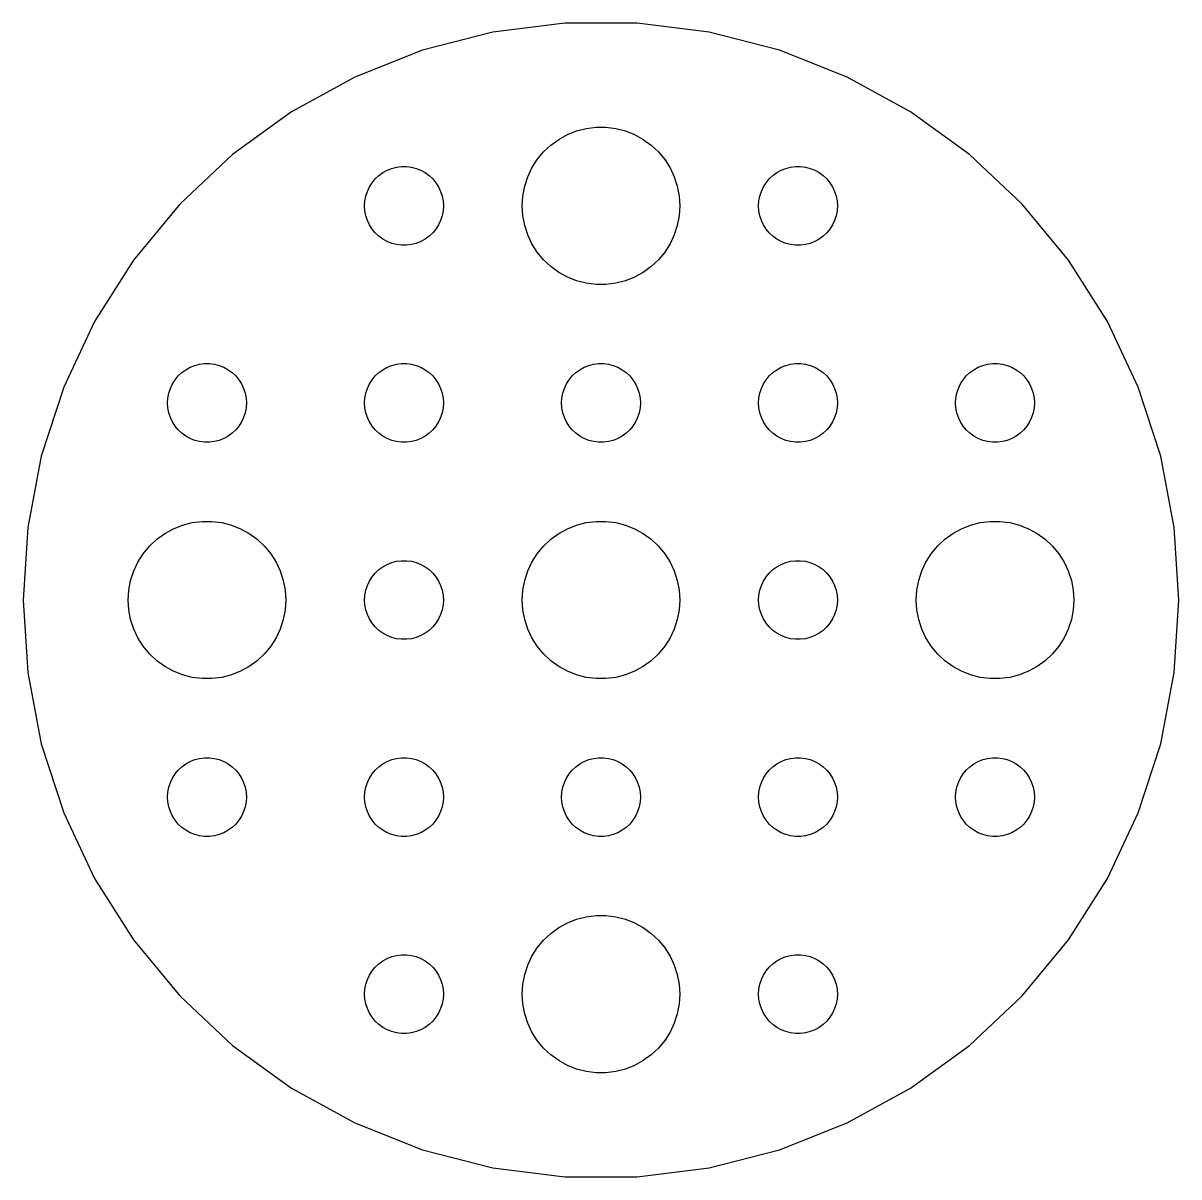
# Model space of a CAD drawing. Header units: metres. Extents: x -22 to 22, y 198 to 352.
# Drawn here: x -22 to 22, y 198.04 to 241.96 of the extents above; entities that cross this region are included whole.
import ezdxf

# ---------------------------------------------------------------- set-up
doc = ezdxf.new("R2010")
doc.units = ezdxf.units.M

msp = doc.modelspace()

# ---------------------------------------------------------------- linework, layer by layer
for p, q in [((-4.12238, 241.61), (-6.79837, 240.923)), ((-1.38138, 241.957), (-4.12238, 241.61)), ((1.38138, 241.957), (-1.38138, 241.957)), ((4.12238, 241.61), (1.38138, 241.957)), ((6.79837, 240.923), (4.12238, 241.61)), ((-6.79837, 240.923), (-9.36714, 239.906)), ((9.36714, 239.906), (6.79837, 240.923)), ((-9.36714, 239.906), (-11.7882, 238.575)), ((11.7882, 238.575), (9.36714, 239.906)), ((-11.7882, 238.575), (-14.0233, 236.951)), ((14.0233, 236.951), (11.7882, 238.575)), ((-1.60747, 237.533), (-1.27733, 237.714)), ((-1.27733, 237.714), (-0.927048, 237.853)), ((-0.927048, 237.853), (-0.562134, 237.947)), ((-0.562134, 237.947), (-0.18837, 237.994)), ((-0.18837, 237.994), (0.18837, 237.994)), ((0.18837, 237.994), (0.562134, 237.947)), ((0.562134, 237.947), (0.927048, 237.853)), ((0.927048, 237.853), (1.27733, 237.714)), ((1.27733, 237.714), (1.60747, 237.533)), ((-2.1869, 237.054), (-1.91226, 237.312)), ((-1.91226, 237.312), (-1.60747, 237.533)), ((1.60747, 237.533), (1.91226, 237.312)), ((1.91226, 237.312), (2.1869, 237.054)), ((-14.0233, 236.951), (-16.0373, 235.06)), ((-2.62891, 236.445), (-2.42705, 236.763)), ((-2.42705, 236.763), (-2.1869, 237.054)), ((2.1869, 237.054), (2.42705, 236.763)), ((2.42705, 236.763), (2.62891, 236.445)), ((16.0373, 235.06), (14.0233, 236.951)), ((-8.30373, 236.266), (-8.13866, 236.357)), ((-8.13866, 236.357), (-7.96352, 236.427)), ((-7.96352, 236.427), (-7.78107, 236.473)), ((-7.78107, 236.473), (-7.59418, 236.497)), ((-7.59418, 236.497), (-7.40581, 236.497)), ((-7.40581, 236.497), (-7.21892, 236.473)), ((-7.21892, 236.473), (-7.03647, 236.427)), ((-7.03647, 236.427), (-6.86133, 236.357)), ((-6.86133, 236.357), (-6.69626, 236.266)), ((-2.78932, 236.104), (-2.62891, 236.445)), ((2.62891, 236.445), (2.78932, 236.104)), ((6.69626, 236.266), (6.86133, 236.357)), ((6.86133, 236.357), (7.03647, 236.427)), ((7.03647, 236.427), (7.21892, 236.473)), ((7.21892, 236.473), (7.40581, 236.497)), ((7.40581, 236.497), (7.59418, 236.497)), ((7.59418, 236.497), (7.78107, 236.473)), ((7.78107, 236.473), (7.96352, 236.427)), ((7.96352, 236.427), (8.13866, 236.357)), ((8.13866, 236.357), (8.30373, 236.266)), ((-8.81445, 235.723), (-8.71352, 235.882)), ((-8.71352, 235.882), (-8.59344, 236.027)), ((-8.59344, 236.027), (-8.45613, 236.156)), ((-8.45613, 236.156), (-8.30373, 236.266)), ((-6.69626, 236.266), (-6.54385, 236.156)), ((-6.54385, 236.156), (-6.40654, 236.027)), ((-6.40654, 236.027), (-6.28647, 235.882)), ((-6.28647, 235.882), (-6.18553, 235.723)), ((-2.90575, 235.746), (-2.78932, 236.104)), ((2.78932, 236.104), (2.90575, 235.746)), ((6.18553, 235.723), (6.28647, 235.882)), ((6.28647, 235.882), (6.40654, 236.027)), ((6.40654, 236.027), (6.54385, 236.156)), ((6.54385, 236.156), (6.69626, 236.266)), ((8.30373, 236.266), (8.45613, 236.156)), ((8.45613, 236.156), (8.59344, 236.027)), ((8.59344, 236.027), (8.71352, 235.882)), ((8.71352, 235.882), (8.81445, 235.723)), ((-8.95287, 235.373), (-8.89465, 235.552)), ((-8.89465, 235.552), (-8.81445, 235.723)), ((-6.18553, 235.723), (-6.10533, 235.552)), ((-6.10533, 235.552), (-6.04712, 235.373)), ((-2.97633, 235.376), (-2.90575, 235.746)), ((2.90575, 235.746), (2.97633, 235.376)), ((6.04712, 235.373), (6.10533, 235.552)), ((6.10533, 235.552), (6.18553, 235.723)), ((8.81445, 235.723), (8.89465, 235.552)), ((8.89465, 235.552), (8.95287, 235.373)), ((-16.0373, 235.06), (-17.7984, 232.931)), ((-9, 235), (-8.98816, 235.188)), ((-8.98816, 234.812), (-9, 235)), ((-8.98816, 235.188), (-8.95287, 235.373)), ((-6.04712, 235.373), (-6.01183, 235.188)), ((-6.01183, 235.188), (-6, 235)), ((-6, 235), (-6.01183, 234.812)), ((-3, 235), (-2.97633, 235.376)), ((-2.97633, 234.624), (-3, 235)), ((2.97633, 235.376), (3, 235)), ((3, 235), (2.97633, 234.624)), ((6, 235), (6.01183, 235.188)), ((6.01183, 234.812), (6, 235)), ((6.01183, 235.188), (6.04712, 235.373)), ((8.95287, 235.373), (8.98816, 235.188)), ((8.98816, 235.188), (9, 235)), ((9, 235), (8.98816, 234.812)), ((17.7984, 232.931), (16.0373, 235.06)), ((-8.95287, 234.627), (-8.98816, 234.812)), ((-8.89465, 234.448), (-8.95287, 234.627)), ((-6.04712, 234.627), (-6.10533, 234.448)), ((-6.01183, 234.812), (-6.04712, 234.627)), ((-2.90575, 234.254), (-2.97633, 234.624)), ((2.97633, 234.624), (2.90575, 234.254)), ((6.04712, 234.627), (6.01183, 234.812)), ((6.10533, 234.448), (6.04712, 234.627)), ((8.95287, 234.627), (8.89465, 234.448)), ((8.98816, 234.812), (8.95287, 234.627)), ((-8.81445, 234.277), (-8.89465, 234.448)), ((-8.71352, 234.118), (-8.81445, 234.277)), ((-8.59344, 233.973), (-8.71352, 234.118)), ((-6.28647, 234.118), (-6.40654, 233.973)), ((-6.18553, 234.277), (-6.28647, 234.118)), ((-6.10533, 234.448), (-6.18553, 234.277)), ((-2.78932, 233.896), (-2.90575, 234.254)), ((2.90575, 234.254), (2.78932, 233.896)), ((6.18553, 234.277), (6.10533, 234.448)), ((6.28647, 234.118), (6.18553, 234.277)), ((6.40654, 233.973), (6.28647, 234.118)), ((8.71352, 234.118), (8.59344, 233.973)), ((8.81445, 234.277), (8.71352, 234.118)), ((8.89465, 234.448), (8.81445, 234.277)), ((-8.45613, 233.844), (-8.59344, 233.973)), ((-8.30373, 233.734), (-8.45613, 233.844)), ((-8.13866, 233.643), (-8.30373, 233.734)), ((-7.96352, 233.573), (-8.13866, 233.643)), ((-6.86133, 233.643), (-7.03647, 233.573)), ((-6.69626, 233.734), (-6.86133, 233.643)), ((-6.54385, 233.844), (-6.69626, 233.734)), ((-6.40654, 233.973), (-6.54385, 233.844)), ((-2.62891, 233.555), (-2.78932, 233.896)), ((2.78932, 233.896), (2.62891, 233.555)), ((6.54385, 233.844), (6.40654, 233.973)), ((6.69626, 233.734), (6.54385, 233.844)), ((6.86133, 233.643), (6.69626, 233.734)), ((7.03647, 233.573), (6.86133, 233.643)), ((8.13866, 233.643), (7.96352, 233.573)), ((8.30373, 233.734), (8.13866, 233.643)), ((8.45613, 233.844), (8.30373, 233.734)), ((8.59344, 233.973), (8.45613, 233.844)), ((-7.78107, 233.527), (-7.96352, 233.573)), ((-7.59418, 233.503), (-7.78107, 233.527)), ((-7.40581, 233.503), (-7.59418, 233.503)), ((-7.21892, 233.527), (-7.40581, 233.503)), ((-7.03647, 233.573), (-7.21892, 233.527)), ((-2.42705, 233.237), (-2.62891, 233.555)), ((-2.1869, 232.946), (-2.42705, 233.237)), ((2.42705, 233.237), (2.1869, 232.946)), ((2.62891, 233.555), (2.42705, 233.237)), ((7.21892, 233.527), (7.03647, 233.573)), ((7.40581, 233.503), (7.21892, 233.527)), ((7.59418, 233.503), (7.40581, 233.503)), ((7.78107, 233.527), (7.59418, 233.503)), ((7.96352, 233.573), (7.78107, 233.527)), ((-17.7984, 232.931), (-19.2787, 230.599)), ((-1.91226, 232.688), (-2.1869, 232.946)), ((2.1869, 232.946), (1.91226, 232.688)), ((19.2787, 230.599), (17.7984, 232.931)), ((-1.60747, 232.467), (-1.91226, 232.688)), ((-1.27733, 232.286), (-1.60747, 232.467)), ((1.60747, 232.467), (1.27733, 232.286)), ((1.91226, 232.688), (1.60747, 232.467)), ((-0.927048, 232.147), (-1.27733, 232.286)), ((-0.562134, 232.053), (-0.927048, 232.147)), ((-0.18837, 232.006), (-0.562134, 232.053)), ((0.18837, 232.006), (-0.18837, 232.006)), ((0.562134, 232.053), (0.18837, 232.006)), ((0.927048, 232.147), (0.562134, 232.053)), ((1.27733, 232.286), (0.927048, 232.147)), ((-19.2787, 230.599), (-20.4551, 228.099)), ((20.4551, 228.099), (19.2787, 230.599)), ((-15.8037, 228.766), (-15.6387, 228.857)), ((-15.6387, 228.857), (-15.4635, 228.927)), ((-15.4635, 228.927), (-15.2811, 228.973)), ((-15.2811, 228.973), (-15.0942, 228.997)), ((-15.0942, 228.997), (-14.9058, 228.997)), ((-14.9058, 228.997), (-14.7189, 228.973)), ((-14.7189, 228.973), (-14.5365, 228.927)), ((-14.5365, 228.927), (-14.3613, 228.857)), ((-14.3613, 228.857), (-14.1963, 228.766)), ((-8.30373, 228.766), (-8.13866, 228.857)), ((-8.13866, 228.857), (-7.96352, 228.927)), ((-7.96352, 228.927), (-7.78107, 228.973)), ((-7.78107, 228.973), (-7.59418, 228.997)), ((-7.59418, 228.997), (-7.40581, 228.997)), ((-7.40581, 228.997), (-7.21892, 228.973)), ((-7.21892, 228.973), (-7.03647, 228.927)), ((-7.03647, 228.927), (-6.86133, 228.857)), ((-6.86133, 228.857), (-6.69626, 228.766)), ((-0.803726, 228.766), (-0.638657, 228.857)), ((-0.638657, 228.857), (-0.463516, 228.927)), ((-0.463516, 228.927), (-0.281067, 228.973)), ((-0.281067, 228.973), (-0.094177, 228.997)), ((-0.094177, 228.997), (0.094177, 228.997)), ((0.094177, 228.997), (0.281067, 228.973)), ((0.281067, 228.973), (0.463516, 228.927)), ((0.463516, 228.927), (0.638657, 228.857)), ((0.638657, 228.857), (0.803726, 228.766)), ((6.69626, 228.766), (6.86133, 228.857)), ((6.86133, 228.857), (7.03647, 228.927)), ((7.03647, 228.927), (7.21892, 228.973)), ((7.21892, 228.973), (7.40581, 228.997)), ((7.40581, 228.997), (7.59418, 228.997)), ((7.59418, 228.997), (7.78107, 228.973)), ((7.78107, 228.973), (7.96352, 228.927)), ((7.96352, 228.927), (8.13866, 228.857)), ((8.13866, 228.857), (8.30373, 228.766)), ((14.1963, 228.766), (14.3613, 228.857)), ((14.3613, 228.857), (14.5365, 228.927)), ((14.5365, 228.927), (14.7189, 228.973)), ((14.7189, 228.973), (14.9058, 228.997)), ((14.9058, 228.997), (15.0942, 228.997)), ((15.0942, 228.997), (15.2811, 228.973)), ((15.2811, 228.973), (15.4635, 228.927)), ((15.4635, 228.927), (15.6387, 228.857)), ((15.6387, 228.857), (15.8037, 228.766)), ((-16.3145, 228.223), (-16.2135, 228.382)), ((-16.2135, 228.382), (-16.0934, 228.527)), ((-16.0934, 228.527), (-15.9561, 228.656)), ((-15.9561, 228.656), (-15.8037, 228.766)), ((-14.1963, 228.766), (-14.0439, 228.656)), ((-14.0439, 228.656), (-13.9065, 228.527)), ((-13.9065, 228.527), (-13.7865, 228.382)), ((-13.7865, 228.382), (-13.6855, 228.223)), ((-8.81445, 228.223), (-8.71352, 228.382)), ((-8.71352, 228.382), (-8.59344, 228.527)), ((-8.59344, 228.527), (-8.45613, 228.656)), ((-8.45613, 228.656), (-8.30373, 228.766)), ((-6.69626, 228.766), (-6.54385, 228.656)), ((-6.54385, 228.656), (-6.40654, 228.527)), ((-6.40654, 228.527), (-6.28647, 228.382)), ((-6.28647, 228.382), (-6.18553, 228.223)), ((-1.31445, 228.223), (-1.21352, 228.382)), ((-1.21352, 228.382), (-1.09344, 228.527)), ((-1.09344, 228.527), (-0.956131, 228.656)), ((-0.956131, 228.656), (-0.803726, 228.766)), ((0.803726, 228.766), (0.956131, 228.656)), ((0.956131, 228.656), (1.09344, 228.527)), ((1.09344, 228.527), (1.21352, 228.382)), ((1.21352, 228.382), (1.31445, 228.223)), ((6.18553, 228.223), (6.28647, 228.382)), ((6.28647, 228.382), (6.40654, 228.527)), ((6.40654, 228.527), (6.54385, 228.656)), ((6.54385, 228.656), (6.69626, 228.766)), ((8.30373, 228.766), (8.45613, 228.656)), ((8.45613, 228.656), (8.59344, 228.527)), ((8.59344, 228.527), (8.71352, 228.382)), ((8.71352, 228.382), (8.81445, 228.223)), ((13.6855, 228.223), (13.7865, 228.382)), ((13.7865, 228.382), (13.9065, 228.527)), ((13.9065, 228.527), (14.0439, 228.656)), ((14.0439, 228.656), (14.1963, 228.766)), ((15.8037, 228.766), (15.9561, 228.656)), ((15.9561, 228.656), (16.0934, 228.527)), ((16.0934, 228.527), (16.2135, 228.382)), ((16.2135, 228.382), (16.3145, 228.223)), ((-20.4551, 228.099), (-21.3088, 225.471)), ((-16.4529, 227.873), (-16.3947, 228.052)), ((-16.3947, 228.052), (-16.3145, 228.223)), ((-13.6855, 228.223), (-13.6053, 228.052)), ((-13.6053, 228.052), (-13.5471, 227.873)), ((-8.95287, 227.873), (-8.89465, 228.052)), ((-8.89465, 228.052), (-8.81445, 228.223)), ((-6.18553, 228.223), (-6.10533, 228.052)), ((-6.10533, 228.052), (-6.04712, 227.873)), ((-1.45287, 227.873), (-1.39465, 228.052)), ((-1.39465, 228.052), (-1.31445, 228.223)), ((1.31445, 228.223), (1.39465, 228.052)), ((1.39465, 228.052), (1.45287, 227.873)), ((6.04712, 227.873), (6.10533, 228.052)), ((6.10533, 228.052), (6.18553, 228.223)), ((8.81445, 228.223), (8.89465, 228.052)), ((8.89465, 228.052), (8.95287, 227.873)), ((13.5471, 227.873), (13.6053, 228.052)), ((13.6053, 228.052), (13.6855, 228.223)), ((16.3145, 228.223), (16.3947, 228.052)), ((16.3947, 228.052), (16.4529, 227.873)), ((21.3088, 225.471), (20.4551, 228.099)), ((-16.5, 227.5), (-16.4882, 227.688)), ((-16.4882, 227.312), (-16.5, 227.5)), ((-16.4882, 227.688), (-16.4529, 227.873)), ((-13.5471, 227.873), (-13.5118, 227.688)), ((-13.5118, 227.688), (-13.5, 227.5)), ((-13.5, 227.5), (-13.5118, 227.312)), ((-9, 227.5), (-8.98816, 227.688)), ((-8.98816, 227.312), (-9, 227.5)), ((-8.98816, 227.688), (-8.95287, 227.873)), ((-6.04712, 227.873), (-6.01183, 227.688)), ((-6.01183, 227.688), (-6, 227.5)), ((-6, 227.5), (-6.01183, 227.312)), ((-1.5, 227.5), (-1.48816, 227.688)), ((-1.48816, 227.312), (-1.5, 227.5)), ((-1.48816, 227.688), (-1.45287, 227.873)), ((1.45287, 227.873), (1.48816, 227.688)), ((1.48816, 227.688), (1.5, 227.5)), ((1.5, 227.5), (1.48816, 227.312)), ((6, 227.5), (6.01183, 227.688)), ((6.01183, 227.312), (6, 227.5)), ((6.01183, 227.688), (6.04712, 227.873)), ((8.95287, 227.873), (8.98816, 227.688)), ((8.98816, 227.688), (9, 227.5)), ((9, 227.5), (8.98816, 227.312)), ((13.5, 227.5), (13.5118, 227.688)), ((13.5118, 227.312), (13.5, 227.5)), ((13.5118, 227.688), (13.5471, 227.873)), ((16.4529, 227.873), (16.4882, 227.688)), ((16.4882, 227.688), (16.5, 227.5)), ((16.5, 227.5), (16.4882, 227.312)), ((-16.4529, 227.127), (-16.4882, 227.312)), ((-16.3947, 226.948), (-16.4529, 227.127)), ((-13.5471, 227.127), (-13.6053, 226.948)), ((-13.5118, 227.312), (-13.5471, 227.127)), ((-8.95287, 227.127), (-8.98816, 227.312)), ((-8.89465, 226.948), (-8.95287, 227.127)), ((-6.04712, 227.127), (-6.10533, 226.948)), ((-6.01183, 227.312), (-6.04712, 227.127)), ((-1.45287, 227.127), (-1.48816, 227.312)), ((-1.39465, 226.948), (-1.45287, 227.127)), ((1.45287, 227.127), (1.39465, 226.948)), ((1.48816, 227.312), (1.45287, 227.127)), ((6.04712, 227.127), (6.01183, 227.312)), ((6.10533, 226.948), (6.04712, 227.127)), ((8.95287, 227.127), (8.89465, 226.948)), ((8.98816, 227.312), (8.95287, 227.127)), ((13.5471, 227.127), (13.5118, 227.312)), ((13.6053, 226.948), (13.5471, 227.127)), ((16.4529, 227.127), (16.3947, 226.948)), ((16.4882, 227.312), (16.4529, 227.127)), ((-16.3145, 226.777), (-16.3947, 226.948)), ((-16.2135, 226.618), (-16.3145, 226.777)), ((-16.0934, 226.473), (-16.2135, 226.618)), ((-13.7865, 226.618), (-13.9065, 226.473)), ((-13.6855, 226.777), (-13.7865, 226.618)), ((-13.6053, 226.948), (-13.6855, 226.777)), ((-8.81445, 226.777), (-8.89465, 226.948)), ((-8.71352, 226.618), (-8.81445, 226.777)), ((-8.59344, 226.473), (-8.71352, 226.618)), ((-6.28647, 226.618), (-6.40654, 226.473)), ((-6.18553, 226.777), (-6.28647, 226.618)), ((-6.10533, 226.948), (-6.18553, 226.777)), ((-1.31445, 226.777), (-1.39465, 226.948)), ((-1.21352, 226.618), (-1.31445, 226.777)), ((-1.09344, 226.473), (-1.21352, 226.618)), ((1.21352, 226.618), (1.09344, 226.473)), ((1.31445, 226.777), (1.21352, 226.618)), ((1.39465, 226.948), (1.31445, 226.777)), ((6.18553, 226.777), (6.10533, 226.948)), ((6.28647, 226.618), (6.18553, 226.777)), ((6.40654, 226.473), (6.28647, 226.618)), ((8.71352, 226.618), (8.59344, 226.473)), ((8.81445, 226.777), (8.71352, 226.618)), ((8.89465, 226.948), (8.81445, 226.777)), ((13.6855, 226.777), (13.6053, 226.948)), ((13.7865, 226.618), (13.6855, 226.777)), ((13.9065, 226.473), (13.7865, 226.618)), ((16.2135, 226.618), (16.0934, 226.473)), ((16.3145, 226.777), (16.2135, 226.618)), ((16.3947, 226.948), (16.3145, 226.777)), ((-15.9561, 226.344), (-16.0934, 226.473)), ((-15.8037, 226.234), (-15.9561, 226.344)), ((-15.6387, 226.143), (-15.8037, 226.234)), ((-14.1963, 226.234), (-14.3613, 226.143)), ((-14.0439, 226.344), (-14.1963, 226.234)), ((-13.9065, 226.473), (-14.0439, 226.344)), ((-8.45613, 226.344), (-8.59344, 226.473)), ((-8.30373, 226.234), (-8.45613, 226.344)), ((-8.13866, 226.143), (-8.30373, 226.234)), ((-6.69626, 226.234), (-6.86133, 226.143)), ((-6.54385, 226.344), (-6.69626, 226.234)), ((-6.40654, 226.473), (-6.54385, 226.344)), ((-0.956131, 226.344), (-1.09344, 226.473)), ((-0.803726, 226.234), (-0.956131, 226.344)), ((-0.638657, 226.143), (-0.803726, 226.234)), ((0.803726, 226.234), (0.638657, 226.143)), ((0.956131, 226.344), (0.803726, 226.234)), ((1.09344, 226.473), (0.956131, 226.344)), ((6.54385, 226.344), (6.40654, 226.473)), ((6.69626, 226.234), (6.54385, 226.344)), ((6.86133, 226.143), (6.69626, 226.234)), ((8.30373, 226.234), (8.13866, 226.143)), ((8.45613, 226.344), (8.30373, 226.234)), ((8.59344, 226.473), (8.45613, 226.344)), ((14.0439, 226.344), (13.9065, 226.473)), ((14.1963, 226.234), (14.0439, 226.344)), ((14.3613, 226.143), (14.1963, 226.234)), ((15.8037, 226.234), (15.6387, 226.143)), ((15.9561, 226.344), (15.8037, 226.234)), ((16.0934, 226.473), (15.9561, 226.344)), ((-15.4635, 226.073), (-15.6387, 226.143)), ((-15.2811, 226.027), (-15.4635, 226.073)), ((-15.0942, 226.003), (-15.2811, 226.027)), ((-14.9058, 226.003), (-15.0942, 226.003)), ((-14.7189, 226.027), (-14.9058, 226.003)), ((-14.5365, 226.073), (-14.7189, 226.027)), ((-14.3613, 226.143), (-14.5365, 226.073)), ((-7.96352, 226.073), (-8.13866, 226.143)), ((-7.78107, 226.027), (-7.96352, 226.073)), ((-7.59418, 226.003), (-7.78107, 226.027)), ((-7.40581, 226.003), (-7.59418, 226.003)), ((-7.21892, 226.027), (-7.40581, 226.003)), ((-7.03647, 226.073), (-7.21892, 226.027)), ((-6.86133, 226.143), (-7.03647, 226.073)), ((-0.463516, 226.073), (-0.638657, 226.143)), ((-0.281067, 226.027), (-0.463516, 226.073)), ((-0.094177, 226.003), (-0.281067, 226.027)), ((0.094177, 226.003), (-0.094177, 226.003)), ((0.281067, 226.027), (0.094177, 226.003)), ((0.463516, 226.073), (0.281067, 226.027)), ((0.638657, 226.143), (0.463516, 226.073)), ((7.03647, 226.073), (6.86133, 226.143)), ((7.21892, 226.027), (7.03647, 226.073)), ((7.40581, 226.003), (7.21892, 226.027)), ((7.59418, 226.003), (7.40581, 226.003)), ((7.78107, 226.027), (7.59418, 226.003)), ((7.96352, 226.073), (7.78107, 226.027)), ((8.13866, 226.143), (7.96352, 226.073)), ((14.5365, 226.073), (14.3613, 226.143)), ((14.7189, 226.027), (14.5365, 226.073)), ((14.9058, 226.003), (14.7189, 226.027)), ((15.0942, 226.003), (14.9058, 226.003)), ((15.2811, 226.027), (15.0942, 226.003)), ((15.4635, 226.073), (15.2811, 226.027)), ((15.6387, 226.143), (15.4635, 226.073)), ((-21.3088, 225.471), (-21.8265, 222.757)), ((21.8265, 222.757), (21.3088, 225.471)), ((-21.8265, 222.757), (-22, 220)), ((-16.6075, 222.533), (-16.2773, 222.714)), ((-16.2773, 222.714), (-15.927, 222.853)), ((-15.927, 222.853), (-15.5621, 222.947)), ((-15.5621, 222.947), (-15.1884, 222.994)), ((-15.1884, 222.994), (-14.8116, 222.994)), ((-14.8116, 222.994), (-14.4379, 222.947)), ((-14.4379, 222.947), (-14.0729, 222.853)), ((-14.0729, 222.853), (-13.7227, 222.714)), ((-13.7227, 222.714), (-13.3925, 222.533)), ((-1.60747, 222.533), (-1.27733, 222.714)), ((-1.27733, 222.714), (-0.927048, 222.853)), ((-0.927048, 222.853), (-0.562134, 222.947)), ((-0.562134, 222.947), (-0.18837, 222.994)), ((-0.18837, 222.994), (0.18837, 222.994)), ((0.18837, 222.994), (0.562134, 222.947)), ((0.562134, 222.947), (0.927048, 222.853)), ((0.927048, 222.853), (1.27733, 222.714)), ((1.27733, 222.714), (1.60747, 222.533)), ((13.3925, 222.533), (13.7227, 222.714)), ((13.7227, 222.714), (14.0729, 222.853)), ((14.0729, 222.853), (14.4379, 222.947)), ((14.4379, 222.947), (14.8116, 222.994)), ((14.8116, 222.994), (15.1884, 222.994)), ((15.1884, 222.994), (15.5621, 222.947)), ((15.5621, 222.947), (15.927, 222.853)), ((15.927, 222.853), (16.2773, 222.714)), ((16.2773, 222.714), (16.6075, 222.533)), ((22, 220), (21.8265, 222.757)), ((-17.1869, 222.054), (-16.9123, 222.312)), ((-16.9123, 222.312), (-16.6075, 222.533)), ((-13.3925, 222.533), (-13.0877, 222.312)), ((-13.0877, 222.312), (-12.8131, 222.054)), ((-2.1869, 222.054), (-1.91226, 222.312)), ((-1.91226, 222.312), (-1.60747, 222.533)), ((1.60747, 222.533), (1.91226, 222.312)), ((1.91226, 222.312), (2.1869, 222.054)), ((12.8131, 222.054), (13.0877, 222.312)), ((13.0877, 222.312), (13.3925, 222.533)), ((16.6075, 222.533), (16.9123, 222.312)), ((16.9123, 222.312), (17.1869, 222.054)), ((-17.6289, 221.445), (-17.427, 221.763)), ((-17.427, 221.763), (-17.1869, 222.054)), ((-12.8131, 222.054), (-12.5729, 221.763)), ((-12.5729, 221.763), (-12.3711, 221.445)), ((-2.62891, 221.445), (-2.42705, 221.763)), ((-2.42705, 221.763), (-2.1869, 222.054)), ((2.1869, 222.054), (2.42705, 221.763)), ((2.42705, 221.763), (2.62891, 221.445)), ((12.3711, 221.445), (12.5729, 221.763)), ((12.5729, 221.763), (12.8131, 222.054)), ((17.1869, 222.054), (17.427, 221.763)), ((17.427, 221.763), (17.6289, 221.445)), ((-17.7893, 221.104), (-17.6289, 221.445)), ((-12.3711, 221.445), (-12.2107, 221.104)), ((-8.30373, 221.266), (-8.13866, 221.357)), ((-8.13866, 221.357), (-7.96352, 221.427)), ((-7.96352, 221.427), (-7.78107, 221.473)), ((-7.78107, 221.473), (-7.59418, 221.497)), ((-7.59418, 221.497), (-7.40581, 221.497)), ((-7.40581, 221.497), (-7.21892, 221.473)), ((-7.21892, 221.473), (-7.03647, 221.427)), ((-7.03647, 221.427), (-6.86133, 221.357)), ((-6.86133, 221.357), (-6.69626, 221.266)), ((-2.78932, 221.104), (-2.62891, 221.445)), ((2.62891, 221.445), (2.78932, 221.104)), ((6.69626, 221.266), (6.86133, 221.357)), ((6.86133, 221.357), (7.03647, 221.427)), ((7.03647, 221.427), (7.21892, 221.473)), ((7.21892, 221.473), (7.40581, 221.497)), ((7.40581, 221.497), (7.59418, 221.497)), ((7.59418, 221.497), (7.78107, 221.473)), ((7.78107, 221.473), (7.96352, 221.427)), ((7.96352, 221.427), (8.13866, 221.357)), ((8.13866, 221.357), (8.30373, 221.266)), ((12.2107, 221.104), (12.3711, 221.445)), ((17.6289, 221.445), (17.7893, 221.104)), ((-17.9057, 220.746), (-17.7893, 221.104)), ((-12.2107, 221.104), (-12.0942, 220.746)), ((-8.81445, 220.723), (-8.71352, 220.882)), ((-8.71352, 220.882), (-8.59344, 221.027)), ((-8.59344, 221.027), (-8.45613, 221.156)), ((-8.45613, 221.156), (-8.30373, 221.266)), ((-6.69626, 221.266), (-6.54385, 221.156)), ((-6.54385, 221.156), (-6.40654, 221.027)), ((-6.40654, 221.027), (-6.28647, 220.882)), ((-6.28647, 220.882), (-6.18553, 220.723)), ((-2.90575, 220.746), (-2.78932, 221.104)), ((2.78932, 221.104), (2.90575, 220.746)), ((6.18553, 220.723), (6.28647, 220.882)), ((6.28647, 220.882), (6.40654, 221.027)), ((6.40654, 221.027), (6.54385, 221.156)), ((6.54385, 221.156), (6.69626, 221.266)), ((8.30373, 221.266), (8.45613, 221.156)), ((8.45613, 221.156), (8.59344, 221.027)), ((8.59344, 221.027), (8.71352, 220.882)), ((8.71352, 220.882), (8.81445, 220.723)), ((12.0942, 220.746), (12.2107, 221.104)), ((17.7893, 221.104), (17.9057, 220.746)), ((-17.9763, 220.376), (-17.9057, 220.746)), ((-12.0942, 220.746), (-12.0237, 220.376)), ((-8.95287, 220.373), (-8.89465, 220.552)), ((-8.89465, 220.552), (-8.81445, 220.723)), ((-6.18553, 220.723), (-6.10533, 220.552)), ((-6.10533, 220.552), (-6.04712, 220.373)), ((-2.97633, 220.376), (-2.90575, 220.746)), ((2.90575, 220.746), (2.97633, 220.376)), ((6.04712, 220.373), (6.10533, 220.552)), ((6.10533, 220.552), (6.18553, 220.723)), ((8.81445, 220.723), (8.89465, 220.552)), ((8.89465, 220.552), (8.95287, 220.373)), ((12.0237, 220.376), (12.0942, 220.746)), ((17.9057, 220.746), (17.9763, 220.376)), ((-22, 220), (-21.8265, 217.243)), ((-18, 220), (-17.9763, 220.376)), ((-17.9763, 219.624), (-18, 220)), ((-12.0237, 220.376), (-12, 220)), ((-12, 220), (-12.0237, 219.624)), ((-9, 220), (-8.98816, 220.188)), ((-8.98816, 219.812), (-9, 220)), ((-8.98816, 220.188), (-8.95287, 220.373)), ((-6.04712, 220.373), (-6.01183, 220.188)), ((-6.01183, 220.188), (-6, 220)), ((-6, 220), (-6.01183, 219.812)), ((-3, 220), (-2.97633, 220.376)), ((-2.97633, 219.624), (-3, 220)), ((2.97633, 220.376), (3, 220)), ((3, 220), (2.97633, 219.624)), ((6, 220), (6.01183, 220.188)), ((6.01183, 219.812), (6, 220)), ((6.01183, 220.188), (6.04712, 220.373)), ((8.95287, 220.373), (8.98816, 220.188)), ((8.98816, 220.188), (9, 220)), ((9, 220), (8.98816, 219.812)), ((12, 220), (12.0237, 220.376)), ((12.0237, 219.624), (12, 220)), ((17.9763, 220.376), (18, 220)), ((18, 220), (17.9763, 219.624)), ((21.8265, 217.243), (22, 220)), ((-17.9057, 219.254), (-17.9763, 219.624)), ((-12.0237, 219.624), (-12.0942, 219.254)), ((-8.95287, 219.627), (-8.98816, 219.812)), ((-8.89465, 219.448), (-8.95287, 219.627)), ((-6.04712, 219.627), (-6.10533, 219.448)), ((-6.01183, 219.812), (-6.04712, 219.627)), ((-2.90575, 219.254), (-2.97633, 219.624)), ((2.97633, 219.624), (2.90575, 219.254)), ((6.04712, 219.627), (6.01183, 219.812)), ((6.10533, 219.448), (6.04712, 219.627)), ((8.95287, 219.627), (8.89465, 219.448)), ((8.98816, 219.812), (8.95287, 219.627)), ((12.0942, 219.254), (12.0237, 219.624)), ((17.9763, 219.624), (17.9057, 219.254)), ((-17.7893, 218.896), (-17.9057, 219.254)), ((-12.0942, 219.254), (-12.2107, 218.896)), ((-8.81445, 219.277), (-8.89465, 219.448)), ((-8.71352, 219.118), (-8.81445, 219.277)), ((-6.18553, 219.277), (-6.28647, 219.118)), ((-6.10533, 219.448), (-6.18553, 219.277)), ((-2.78932, 218.896), (-2.90575, 219.254)), ((2.90575, 219.254), (2.78932, 218.896)), ((6.18553, 219.277), (6.10533, 219.448)), ((6.28647, 219.118), (6.18553, 219.277)), ((8.81445, 219.277), (8.71352, 219.118)), ((8.89465, 219.448), (8.81445, 219.277)), ((12.2107, 218.896), (12.0942, 219.254)), ((17.9057, 219.254), (17.7893, 218.896)), ((-17.6289, 218.555), (-17.7893, 218.896)), ((-12.2107, 218.896), (-12.3711, 218.555)), ((-8.59344, 218.973), (-8.71352, 219.118)), ((-8.45613, 218.844), (-8.59344, 218.973)), ((-8.30373, 218.734), (-8.45613, 218.844)), ((-8.13866, 218.643), (-8.30373, 218.734)), ((-6.69626, 218.734), (-6.86133, 218.643)), ((-6.54385, 218.844), (-6.69626, 218.734)), ((-6.40654, 218.973), (-6.54385, 218.844)), ((-6.28647, 219.118), (-6.40654, 218.973)), ((-2.62891, 218.555), (-2.78932, 218.896)), ((2.78932, 218.896), (2.62891, 218.555)), ((6.40654, 218.973), (6.28647, 219.118)), ((6.54385, 218.844), (6.40654, 218.973)), ((6.69626, 218.734), (6.54385, 218.844)), ((6.86133, 218.643), (6.69626, 218.734)), ((8.30373, 218.734), (8.13866, 218.643)), ((8.45613, 218.844), (8.30373, 218.734)), ((8.59344, 218.973), (8.45613, 218.844)), ((8.71352, 219.118), (8.59344, 218.973)), ((12.3711, 218.555), (12.2107, 218.896)), ((17.7893, 218.896), (17.6289, 218.555)), ((-17.427, 218.237), (-17.6289, 218.555)), ((-12.3711, 218.555), (-12.5729, 218.237)), ((-7.96352, 218.573), (-8.13866, 218.643)), ((-7.78107, 218.527), (-7.96352, 218.573)), ((-7.59418, 218.503), (-7.78107, 218.527)), ((-7.40581, 218.503), (-7.59418, 218.503)), ((-7.21892, 218.527), (-7.40581, 218.503)), ((-7.03647, 218.573), (-7.21892, 218.527)), ((-6.86133, 218.643), (-7.03647, 218.573)), ((-2.42705, 218.237), (-2.62891, 218.555)), ((2.62891, 218.555), (2.42705, 218.237)), ((7.03647, 218.573), (6.86133, 218.643)), ((7.21892, 218.527), (7.03647, 218.573)), ((7.40581, 218.503), (7.21892, 218.527)), ((7.59418, 218.503), (7.40581, 218.503)), ((7.78107, 218.527), (7.59418, 218.503)), ((7.96352, 218.573), (7.78107, 218.527)), ((8.13866, 218.643), (7.96352, 218.573)), ((12.5729, 218.237), (12.3711, 218.555)), ((17.6289, 218.555), (17.427, 218.237)), ((-17.1869, 217.946), (-17.427, 218.237)), ((-16.9123, 217.688), (-17.1869, 217.946)), ((-12.8131, 217.946), (-13.0877, 217.688)), ((-12.5729, 218.237), (-12.8131, 217.946)), ((-2.1869, 217.946), (-2.42705, 218.237)), ((-1.91226, 217.688), (-2.1869, 217.946)), ((2.1869, 217.946), (1.91226, 217.688)), ((2.42705, 218.237), (2.1869, 217.946)), ((12.8131, 217.946), (12.5729, 218.237)), ((13.0877, 217.688), (12.8131, 217.946)), ((17.1869, 217.946), (16.9123, 217.688)), ((17.427, 218.237), (17.1869, 217.946)), ((-16.6075, 217.467), (-16.9123, 217.688)), ((-16.2773, 217.286), (-16.6075, 217.467)), ((-13.3925, 217.467), (-13.7227, 217.286)), ((-13.0877, 217.688), (-13.3925, 217.467)), ((-1.60747, 217.467), (-1.91226, 217.688)), ((-1.27733, 217.286), (-1.60747, 217.467)), ((1.60747, 217.467), (1.27733, 217.286)), ((1.91226, 217.688), (1.60747, 217.467)), ((13.3925, 217.467), (13.0877, 217.688)), ((13.7227, 217.286), (13.3925, 217.467)), ((16.6075, 217.467), (16.2773, 217.286)), ((16.9123, 217.688), (16.6075, 217.467)), ((-21.8265, 217.243), (-21.3088, 214.529)), ((-15.927, 217.147), (-16.2773, 217.286)), ((-15.5621, 217.053), (-15.927, 217.147)), ((-15.1884, 217.006), (-15.5621, 217.053)), ((-14.8116, 217.006), (-15.1884, 217.006)), ((-14.4379, 217.053), (-14.8116, 217.006)), ((-14.0729, 217.147), (-14.4379, 217.053)), ((-13.7227, 217.286), (-14.0729, 217.147)), ((-0.927048, 217.147), (-1.27733, 217.286)), ((-0.562134, 217.053), (-0.927048, 217.147)), ((-0.18837, 217.006), (-0.562134, 217.053)), ((0.18837, 217.006), (-0.18837, 217.006)), ((0.562134, 217.053), (0.18837, 217.006)), ((0.927048, 217.147), (0.562134, 217.053)), ((1.27733, 217.286), (0.927048, 217.147)), ((14.0729, 217.147), (13.7227, 217.286)), ((14.4379, 217.053), (14.0729, 217.147)), ((14.8116, 217.006), (14.4379, 217.053)), ((15.1884, 217.006), (14.8116, 217.006)), ((15.5621, 217.053), (15.1884, 217.006)), ((15.927, 217.147), (15.5621, 217.053)), ((16.2773, 217.286), (15.927, 217.147)), ((21.3088, 214.529), (21.8265, 217.243)), ((-21.3088, 214.529), (-20.4551, 211.901)), ((20.4551, 211.901), (21.3088, 214.529)), ((-15.8037, 213.766), (-15.6387, 213.857)), ((-15.6387, 213.857), (-15.4635, 213.927)), ((-15.4635, 213.927), (-15.2811, 213.973)), ((-15.2811, 213.973), (-15.0942, 213.997)), ((-15.0942, 213.997), (-14.9058, 213.997)), ((-14.9058, 213.997), (-14.7189, 213.973)), ((-14.7189, 213.973), (-14.5365, 213.927)), ((-14.5365, 213.927), (-14.3613, 213.857)), ((-14.3613, 213.857), (-14.1963, 213.766)), ((-8.30373, 213.766), (-8.13866, 213.857)), ((-8.13866, 213.857), (-7.96352, 213.927)), ((-7.96352, 213.927), (-7.78107, 213.973)), ((-7.78107, 213.973), (-7.59418, 213.997)), ((-7.59418, 213.997), (-7.40581, 213.997)), ((-7.40581, 213.997), (-7.21892, 213.973)), ((-7.21892, 213.973), (-7.03647, 213.927)), ((-7.03647, 213.927), (-6.86133, 213.857)), ((-6.86133, 213.857), (-6.69626, 213.766)), ((-0.803726, 213.766), (-0.638657, 213.857)), ((-0.638657, 213.857), (-0.463516, 213.927)), ((-0.463516, 213.927), (-0.281067, 213.973)), ((-0.281067, 213.973), (-0.094177, 213.997)), ((-0.094177, 213.997), (0.094177, 213.997)), ((0.094177, 213.997), (0.281067, 213.973)), ((0.281067, 213.973), (0.463516, 213.927)), ((0.463516, 213.927), (0.638657, 213.857)), ((0.638657, 213.857), (0.803726, 213.766)), ((6.69626, 213.766), (6.86133, 213.857)), ((6.86133, 213.857), (7.03647, 213.927)), ((7.03647, 213.927), (7.21892, 213.973)), ((7.21892, 213.973), (7.40581, 213.997)), ((7.40581, 213.997), (7.59418, 213.997)), ((7.59418, 213.997), (7.78107, 213.973)), ((7.78107, 213.973), (7.96352, 213.927)), ((7.96352, 213.927), (8.13866, 213.857)), ((8.13866, 213.857), (8.30373, 213.766)), ((14.1963, 213.766), (14.3613, 213.857)), ((14.3613, 213.857), (14.5365, 213.927)), ((14.5365, 213.927), (14.7189, 213.973)), ((14.7189, 213.973), (14.9058, 213.997)), ((14.9058, 213.997), (15.0942, 213.997)), ((15.0942, 213.997), (15.2811, 213.973)), ((15.2811, 213.973), (15.4635, 213.927)), ((15.4635, 213.927), (15.6387, 213.857)), ((15.6387, 213.857), (15.8037, 213.766)), ((-16.2135, 213.382), (-16.0934, 213.527)), ((-16.0934, 213.527), (-15.9561, 213.656)), ((-15.9561, 213.656), (-15.8037, 213.766)), ((-14.1963, 213.766), (-14.0439, 213.656)), ((-14.0439, 213.656), (-13.9065, 213.527)), ((-13.9065, 213.527), (-13.7865, 213.382)), ((-8.71352, 213.382), (-8.59344, 213.527)), ((-8.59344, 213.527), (-8.45613, 213.656)), ((-8.45613, 213.656), (-8.30373, 213.766)), ((-6.69626, 213.766), (-6.54385, 213.656)), ((-6.54385, 213.656), (-6.40654, 213.527)), ((-6.40654, 213.527), (-6.28647, 213.382)), ((-1.21352, 213.382), (-1.09344, 213.527)), ((-1.09344, 213.527), (-0.956131, 213.656)), ((-0.956131, 213.656), (-0.803726, 213.766)), ((0.803726, 213.766), (0.956131, 213.656)), ((0.956131, 213.656), (1.09344, 213.527)), ((1.09344, 213.527), (1.21352, 213.382)), ((6.28647, 213.382), (6.40654, 213.527)), ((6.40654, 213.527), (6.54385, 213.656)), ((6.54385, 213.656), (6.69626, 213.766)), ((8.30373, 213.766), (8.45613, 213.656)), ((8.45613, 213.656), (8.59344, 213.527)), ((8.59344, 213.527), (8.71352, 213.382)), ((13.7865, 213.382), (13.9065, 213.527)), ((13.9065, 213.527), (14.0439, 213.656)), ((14.0439, 213.656), (14.1963, 213.766)), ((15.8037, 213.766), (15.9561, 213.656)), ((15.9561, 213.656), (16.0934, 213.527)), ((16.0934, 213.527), (16.2135, 213.382)), ((-16.4529, 212.873), (-16.3947, 213.052)), ((-16.3947, 213.052), (-16.3145, 213.223)), ((-16.3145, 213.223), (-16.2135, 213.382)), ((-13.7865, 213.382), (-13.6855, 213.223)), ((-13.6855, 213.223), (-13.6053, 213.052)), ((-13.6053, 213.052), (-13.5471, 212.873)), ((-8.95287, 212.873), (-8.89465, 213.052)), ((-8.89465, 213.052), (-8.81445, 213.223)), ((-8.81445, 213.223), (-8.71352, 213.382)), ((-6.28647, 213.382), (-6.18553, 213.223)), ((-6.18553, 213.223), (-6.10533, 213.052)), ((-6.10533, 213.052), (-6.04712, 212.873)), ((-1.45287, 212.873), (-1.39465, 213.052)), ((-1.39465, 213.052), (-1.31445, 213.223)), ((-1.31445, 213.223), (-1.21352, 213.382)), ((1.21352, 213.382), (1.31445, 213.223)), ((1.31445, 213.223), (1.39465, 213.052)), ((1.39465, 213.052), (1.45287, 212.873)), ((6.04712, 212.873), (6.10533, 213.052)), ((6.10533, 213.052), (6.18553, 213.223)), ((6.18553, 213.223), (6.28647, 213.382)), ((8.71352, 213.382), (8.81445, 213.223)), ((8.81445, 213.223), (8.89465, 213.052)), ((8.89465, 213.052), (8.95287, 212.873)), ((13.5471, 212.873), (13.6053, 213.052)), ((13.6053, 213.052), (13.6855, 213.223)), ((13.6855, 213.223), (13.7865, 213.382)), ((16.2135, 213.382), (16.3145, 213.223)), ((16.3145, 213.223), (16.3947, 213.052)), ((16.3947, 213.052), (16.4529, 212.873)), ((-16.5, 212.5), (-16.4882, 212.688)), ((-16.4882, 212.688), (-16.4529, 212.873)), ((-13.5471, 212.873), (-13.5118, 212.688)), ((-13.5118, 212.688), (-13.5, 212.5)), ((-9, 212.5), (-8.98816, 212.688)), ((-8.98816, 212.688), (-8.95287, 212.873)), ((-6.04712, 212.873), (-6.01183, 212.688)), ((-6.01183, 212.688), (-6, 212.5)), ((-1.5, 212.5), (-1.48816, 212.688)), ((-1.48816, 212.688), (-1.45287, 212.873)), ((1.45287, 212.873), (1.48816, 212.688)), ((1.48816, 212.688), (1.5, 212.5)), ((6, 212.5), (6.01183, 212.688)), ((6.01183, 212.688), (6.04712, 212.873)), ((8.95287, 212.873), (8.98816, 212.688)), ((8.98816, 212.688), (9, 212.5)), ((13.5, 212.5), (13.5118, 212.688)), ((13.5118, 212.688), (13.5471, 212.873)), ((16.4529, 212.873), (16.4882, 212.688)), ((16.4882, 212.688), (16.5, 212.5)), ((-16.4882, 212.312), (-16.5, 212.5)), ((-16.4529, 212.127), (-16.4882, 212.312)), ((-16.3947, 211.948), (-16.4529, 212.127)), ((-13.5471, 212.127), (-13.6053, 211.948)), ((-13.5118, 212.312), (-13.5471, 212.127)), ((-13.5, 212.5), (-13.5118, 212.312)), ((-8.98816, 212.312), (-9, 212.5)), ((-8.95287, 212.127), (-8.98816, 212.312)), ((-8.89465, 211.948), (-8.95287, 212.127)), ((-6.04712, 212.127), (-6.10533, 211.948)), ((-6.01183, 212.312), (-6.04712, 212.127)), ((-6, 212.5), (-6.01183, 212.312)), ((-1.48816, 212.312), (-1.5, 212.5)), ((-1.45287, 212.127), (-1.48816, 212.312)), ((-1.39465, 211.948), (-1.45287, 212.127)), ((1.45287, 212.127), (1.39465, 211.948)), ((1.48816, 212.312), (1.45287, 212.127)), ((1.5, 212.5), (1.48816, 212.312)), ((6.01183, 212.312), (6, 212.5)), ((6.04712, 212.127), (6.01183, 212.312)), ((6.10533, 211.948), (6.04712, 212.127)), ((8.95287, 212.127), (8.89465, 211.948)), ((8.98816, 212.312), (8.95287, 212.127)), ((9, 212.5), (8.98816, 212.312)), ((13.5118, 212.312), (13.5, 212.5)), ((13.5471, 212.127), (13.5118, 212.312)), ((13.6053, 211.948), (13.5471, 212.127)), ((16.4529, 212.127), (16.3947, 211.948)), ((16.4882, 212.312), (16.4529, 212.127)), ((16.5, 212.5), (16.4882, 212.312)), ((-20.4551, 211.901), (-19.2787, 209.401)), ((-16.3145, 211.777), (-16.3947, 211.948)), ((-16.2135, 211.618), (-16.3145, 211.777)), ((-13.6855, 211.777), (-13.7865, 211.618)), ((-13.6053, 211.948), (-13.6855, 211.777)), ((-8.81445, 211.777), (-8.89465, 211.948)), ((-8.71352, 211.618), (-8.81445, 211.777)), ((-6.18553, 211.777), (-6.28647, 211.618)), ((-6.10533, 211.948), (-6.18553, 211.777)), ((-1.31445, 211.777), (-1.39465, 211.948)), ((-1.21352, 211.618), (-1.31445, 211.777)), ((1.31445, 211.777), (1.21352, 211.618)), ((1.39465, 211.948), (1.31445, 211.777)), ((6.18553, 211.777), (6.10533, 211.948)), ((6.28647, 211.618), (6.18553, 211.777)), ((8.81445, 211.777), (8.71352, 211.618)), ((8.89465, 211.948), (8.81445, 211.777)), ((13.6855, 211.777), (13.6053, 211.948)), ((13.7865, 211.618), (13.6855, 211.777)), ((16.3145, 211.777), (16.2135, 211.618)), ((16.3947, 211.948), (16.3145, 211.777)), ((19.2787, 209.401), (20.4551, 211.901)), ((-16.0934, 211.473), (-16.2135, 211.618)), ((-15.9561, 211.344), (-16.0934, 211.473)), ((-15.8037, 211.234), (-15.9561, 211.344)), ((-15.6387, 211.143), (-15.8037, 211.234)), ((-14.1963, 211.234), (-14.3613, 211.143)), ((-14.0439, 211.344), (-14.1963, 211.234)), ((-13.9065, 211.473), (-14.0439, 211.344)), ((-13.7865, 211.618), (-13.9065, 211.473)), ((-8.59344, 211.473), (-8.71352, 211.618)), ((-8.45613, 211.344), (-8.59344, 211.473)), ((-8.30373, 211.234), (-8.45613, 211.344)), ((-8.13866, 211.143), (-8.30373, 211.234)), ((-6.69626, 211.234), (-6.86133, 211.143)), ((-6.54385, 211.344), (-6.69626, 211.234)), ((-6.40654, 211.473), (-6.54385, 211.344)), ((-6.28647, 211.618), (-6.40654, 211.473)), ((-1.09344, 211.473), (-1.21352, 211.618)), ((-0.956131, 211.344), (-1.09344, 211.473)), ((-0.803726, 211.234), (-0.956131, 211.344)), ((-0.638657, 211.143), (-0.803726, 211.234)), ((0.803726, 211.234), (0.638657, 211.143)), ((0.956131, 211.344), (0.803726, 211.234)), ((1.09344, 211.473), (0.956131, 211.344)), ((1.21352, 211.618), (1.09344, 211.473)), ((6.40654, 211.473), (6.28647, 211.618)), ((6.54385, 211.344), (6.40654, 211.473)), ((6.69626, 211.234), (6.54385, 211.344)), ((6.86133, 211.143), (6.69626, 211.234)), ((8.30373, 211.234), (8.13866, 211.143)), ((8.45613, 211.344), (8.30373, 211.234)), ((8.59344, 211.473), (8.45613, 211.344)), ((8.71352, 211.618), (8.59344, 211.473)), ((13.9065, 211.473), (13.7865, 211.618)), ((14.0439, 211.344), (13.9065, 211.473)), ((14.1963, 211.234), (14.0439, 211.344)), ((14.3613, 211.143), (14.1963, 211.234)), ((15.8037, 211.234), (15.6387, 211.143)), ((15.9561, 211.344), (15.8037, 211.234)), ((16.0934, 211.473), (15.9561, 211.344)), ((16.2135, 211.618), (16.0934, 211.473)), ((-15.4635, 211.073), (-15.6387, 211.143)), ((-15.2811, 211.027), (-15.4635, 211.073)), ((-15.0942, 211.003), (-15.2811, 211.027)), ((-14.9058, 211.003), (-15.0942, 211.003)), ((-14.7189, 211.027), (-14.9058, 211.003)), ((-14.5365, 211.073), (-14.7189, 211.027)), ((-14.3613, 211.143), (-14.5365, 211.073)), ((-7.96352, 211.073), (-8.13866, 211.143)), ((-7.78107, 211.027), (-7.96352, 211.073)), ((-7.59418, 211.003), (-7.78107, 211.027)), ((-7.40581, 211.003), (-7.59418, 211.003)), ((-7.21892, 211.027), (-7.40581, 211.003)), ((-7.03647, 211.073), (-7.21892, 211.027)), ((-6.86133, 211.143), (-7.03647, 211.073)), ((-0.463516, 211.073), (-0.638657, 211.143)), ((-0.281067, 211.027), (-0.463516, 211.073)), ((-0.094177, 211.003), (-0.281067, 211.027)), ((0.094177, 211.003), (-0.094177, 211.003)), ((0.281067, 211.027), (0.094177, 211.003)), ((0.463516, 211.073), (0.281067, 211.027)), ((0.638657, 211.143), (0.463516, 211.073)), ((7.03647, 211.073), (6.86133, 211.143)), ((7.21892, 211.027), (7.03647, 211.073)), ((7.40581, 211.003), (7.21892, 211.027)), ((7.59418, 211.003), (7.40581, 211.003)), ((7.78107, 211.027), (7.59418, 211.003)), ((7.96352, 211.073), (7.78107, 211.027)), ((8.13866, 211.143), (7.96352, 211.073)), ((14.5365, 211.073), (14.3613, 211.143)), ((14.7189, 211.027), (14.5365, 211.073)), ((14.9058, 211.003), (14.7189, 211.027)), ((15.0942, 211.003), (14.9058, 211.003)), ((15.2811, 211.027), (15.0942, 211.003)), ((15.4635, 211.073), (15.2811, 211.027)), ((15.6387, 211.143), (15.4635, 211.073)), ((-19.2787, 209.401), (-17.7984, 207.069)), ((17.7984, 207.069), (19.2787, 209.401)), ((-1.60747, 207.533), (-1.27733, 207.714)), ((-1.27733, 207.714), (-0.927048, 207.853)), ((-0.927048, 207.853), (-0.562134, 207.947)), ((-0.562134, 207.947), (-0.18837, 207.994)), ((-0.18837, 207.994), (0.18837, 207.994)), ((0.18837, 207.994), (0.562134, 207.947)), ((0.562134, 207.947), (0.927048, 207.853)), ((0.927048, 207.853), (1.27733, 207.714)), ((1.27733, 207.714), (1.60747, 207.533)), ((-2.1869, 207.054), (-1.91226, 207.312)), ((-1.91226, 207.312), (-1.60747, 207.533)), ((1.60747, 207.533), (1.91226, 207.312)), ((1.91226, 207.312), (2.1869, 207.054)), ((-17.7984, 207.069), (-16.0373, 204.94)), ((-2.42705, 206.763), (-2.1869, 207.054)), ((2.1869, 207.054), (2.42705, 206.763)), ((16.0373, 204.94), (17.7984, 207.069)), ((-8.13866, 206.357), (-7.96352, 206.427)), ((-7.96352, 206.427), (-7.78107, 206.473)), ((-7.78107, 206.473), (-7.59418, 206.497)), ((-7.59418, 206.497), (-7.40581, 206.497)), ((-7.40581, 206.497), (-7.21892, 206.473)), ((-7.21892, 206.473), (-7.03647, 206.427)), ((-7.03647, 206.427), (-6.86133, 206.357)), ((-2.78932, 206.104), (-2.62891, 206.445)), ((-2.62891, 206.445), (-2.42705, 206.763)), ((2.42705, 206.763), (2.62891, 206.445)), ((2.62891, 206.445), (2.78932, 206.104)), ((6.86133, 206.357), (7.03647, 206.427)), ((7.03647, 206.427), (7.21892, 206.473)), ((7.21892, 206.473), (7.40581, 206.497)), ((7.40581, 206.497), (7.59418, 206.497)), ((7.59418, 206.497), (7.78107, 206.473)), ((7.78107, 206.473), (7.96352, 206.427)), ((7.96352, 206.427), (8.13866, 206.357)), ((-8.71352, 205.882), (-8.59344, 206.027)), ((-8.59344, 206.027), (-8.45613, 206.156)), ((-8.45613, 206.156), (-8.30373, 206.266)), ((-8.30373, 206.266), (-8.13866, 206.357)), ((-6.86133, 206.357), (-6.69626, 206.266)), ((-6.69626, 206.266), (-6.54385, 206.156)), ((-6.54385, 206.156), (-6.40654, 206.027)), ((-6.40654, 206.027), (-6.28647, 205.882)), ((-2.90575, 205.746), (-2.78932, 206.104)), ((2.78932, 206.104), (2.90575, 205.746)), ((6.28647, 205.882), (6.40654, 206.027)), ((6.40654, 206.027), (6.54385, 206.156)), ((6.54385, 206.156), (6.69626, 206.266)), ((6.69626, 206.266), (6.86133, 206.357)), ((8.13866, 206.357), (8.30373, 206.266)), ((8.30373, 206.266), (8.45613, 206.156)), ((8.45613, 206.156), (8.59344, 206.027)), ((8.59344, 206.027), (8.71352, 205.882)), ((-8.95287, 205.373), (-8.89465, 205.552)), ((-8.89465, 205.552), (-8.81445, 205.723)), ((-8.81445, 205.723), (-8.71352, 205.882)), ((-6.28647, 205.882), (-6.18553, 205.723)), ((-6.18553, 205.723), (-6.10533, 205.552)), ((-6.10533, 205.552), (-6.04712, 205.373)), ((-2.97633, 205.376), (-2.90575, 205.746)), ((2.90575, 205.746), (2.97633, 205.376)), ((6.04712, 205.373), (6.10533, 205.552)), ((6.10533, 205.552), (6.18553, 205.723)), ((6.18553, 205.723), (6.28647, 205.882)), ((8.71352, 205.882), (8.81445, 205.723)), ((8.81445, 205.723), (8.89465, 205.552)), ((8.89465, 205.552), (8.95287, 205.373)), ((-9, 205), (-8.98816, 205.188)), ((-8.98816, 205.188), (-8.95287, 205.373)), ((-6.04712, 205.373), (-6.01183, 205.188)), ((-6.01183, 205.188), (-6, 205)), ((-3, 205), (-2.97633, 205.376)), ((2.97633, 205.376), (3, 205)), ((6, 205), (6.01183, 205.188)), ((6.01183, 205.188), (6.04712, 205.373)), ((8.95287, 205.373), (8.98816, 205.188)), ((8.98816, 205.188), (9, 205)), ((-16.0373, 204.94), (-14.0233, 203.049)), ((-8.98816, 204.812), (-9, 205)), ((-8.95287, 204.627), (-8.98816, 204.812)), ((-8.89465, 204.448), (-8.95287, 204.627)), ((-6.04712, 204.627), (-6.10533, 204.448)), ((-6.01183, 204.812), (-6.04712, 204.627)), ((-6, 205), (-6.01183, 204.812)), ((-2.97633, 204.624), (-3, 205)), ((-2.90575, 204.254), (-2.97633, 204.624)), ((2.97633, 204.624), (2.90575, 204.254)), ((3, 205), (2.97633, 204.624)), ((6.01183, 204.812), (6, 205)), ((6.04712, 204.627), (6.01183, 204.812)), ((6.10533, 204.448), (6.04712, 204.627)), ((8.95287, 204.627), (8.89465, 204.448)), ((8.98816, 204.812), (8.95287, 204.627)), ((9, 205), (8.98816, 204.812)), ((14.0233, 203.049), (16.0373, 204.94)), ((-8.81445, 204.277), (-8.89465, 204.448)), ((-8.71352, 204.118), (-8.81445, 204.277)), ((-6.18553, 204.277), (-6.28647, 204.118)), ((-6.10533, 204.448), (-6.18553, 204.277)), ((-2.78932, 203.896), (-2.90575, 204.254)), ((2.90575, 204.254), (2.78932, 203.896)), ((6.18553, 204.277), (6.10533, 204.448)), ((6.28647, 204.118), (6.18553, 204.277)), ((8.81445, 204.277), (8.71352, 204.118)), ((8.89465, 204.448), (8.81445, 204.277)), ((-8.59344, 203.973), (-8.71352, 204.118)), ((-8.45613, 203.844), (-8.59344, 203.973)), ((-8.30373, 203.734), (-8.45613, 203.844)), ((-8.13866, 203.643), (-8.30373, 203.734)), ((-6.69626, 203.734), (-6.86133, 203.643)), ((-6.54385, 203.844), (-6.69626, 203.734)), ((-6.40654, 203.973), (-6.54385, 203.844)), ((-6.28647, 204.118), (-6.40654, 203.973)), ((-2.62891, 203.555), (-2.78932, 203.896)), ((2.78932, 203.896), (2.62891, 203.555)), ((6.40654, 203.973), (6.28647, 204.118)), ((6.54385, 203.844), (6.40654, 203.973)), ((6.69626, 203.734), (6.54385, 203.844)), ((6.86133, 203.643), (6.69626, 203.734)), ((8.30373, 203.734), (8.13866, 203.643)), ((8.45613, 203.844), (8.30373, 203.734)), ((8.59344, 203.973), (8.45613, 203.844)), ((8.71352, 204.118), (8.59344, 203.973)), ((-7.96352, 203.573), (-8.13866, 203.643)), ((-7.78107, 203.527), (-7.96352, 203.573)), ((-7.59418, 203.503), (-7.78107, 203.527)), ((-7.40581, 203.503), (-7.59418, 203.503)), ((-7.21892, 203.527), (-7.40581, 203.503)), ((-7.03647, 203.573), (-7.21892, 203.527)), ((-6.86133, 203.643), (-7.03647, 203.573)), ((-2.42705, 203.237), (-2.62891, 203.555)), ((2.62891, 203.555), (2.42705, 203.237)), ((7.03647, 203.573), (6.86133, 203.643)), ((7.21892, 203.527), (7.03647, 203.573)), ((7.40581, 203.503), (7.21892, 203.527)), ((7.59418, 203.503), (7.40581, 203.503)), ((7.78107, 203.527), (7.59418, 203.503)), ((7.96352, 203.573), (7.78107, 203.527)), ((8.13866, 203.643), (7.96352, 203.573)), ((-14.0233, 203.049), (-11.7882, 201.425)), ((-2.1869, 202.946), (-2.42705, 203.237)), ((-1.91226, 202.688), (-2.1869, 202.946)), ((2.1869, 202.946), (1.91226, 202.688)), ((2.42705, 203.237), (2.1869, 202.946)), ((11.7882, 201.425), (14.0233, 203.049)), ((-1.60747, 202.467), (-1.91226, 202.688)), ((-1.27733, 202.286), (-1.60747, 202.467)), ((1.60747, 202.467), (1.27733, 202.286)), ((1.91226, 202.688), (1.60747, 202.467)), ((-0.927048, 202.147), (-1.27733, 202.286)), ((-0.562134, 202.053), (-0.927048, 202.147)), ((-0.18837, 202.006), (-0.562134, 202.053)), ((0.18837, 202.006), (-0.18837, 202.006)), ((0.562134, 202.053), (0.18837, 202.006)), ((0.927048, 202.147), (0.562134, 202.053)), ((1.27733, 202.286), (0.927048, 202.147)), ((-11.7882, 201.425), (-9.36714, 200.094)), ((9.36714, 200.094), (11.7882, 201.425)), ((-9.36714, 200.094), (-6.79837, 199.077)), ((6.79837, 199.077), (9.36714, 200.094)), ((-6.79837, 199.077), (-4.12238, 198.39)), ((4.12238, 198.39), (6.79837, 199.077)), ((-4.12238, 198.39), (-1.38138, 198.043)), ((-1.38138, 198.043), (1.38138, 198.043)), ((1.38138, 198.043), (4.12238, 198.39))]:
    msp.add_line(p, q)

doc.saveas('drawing.dxf')
